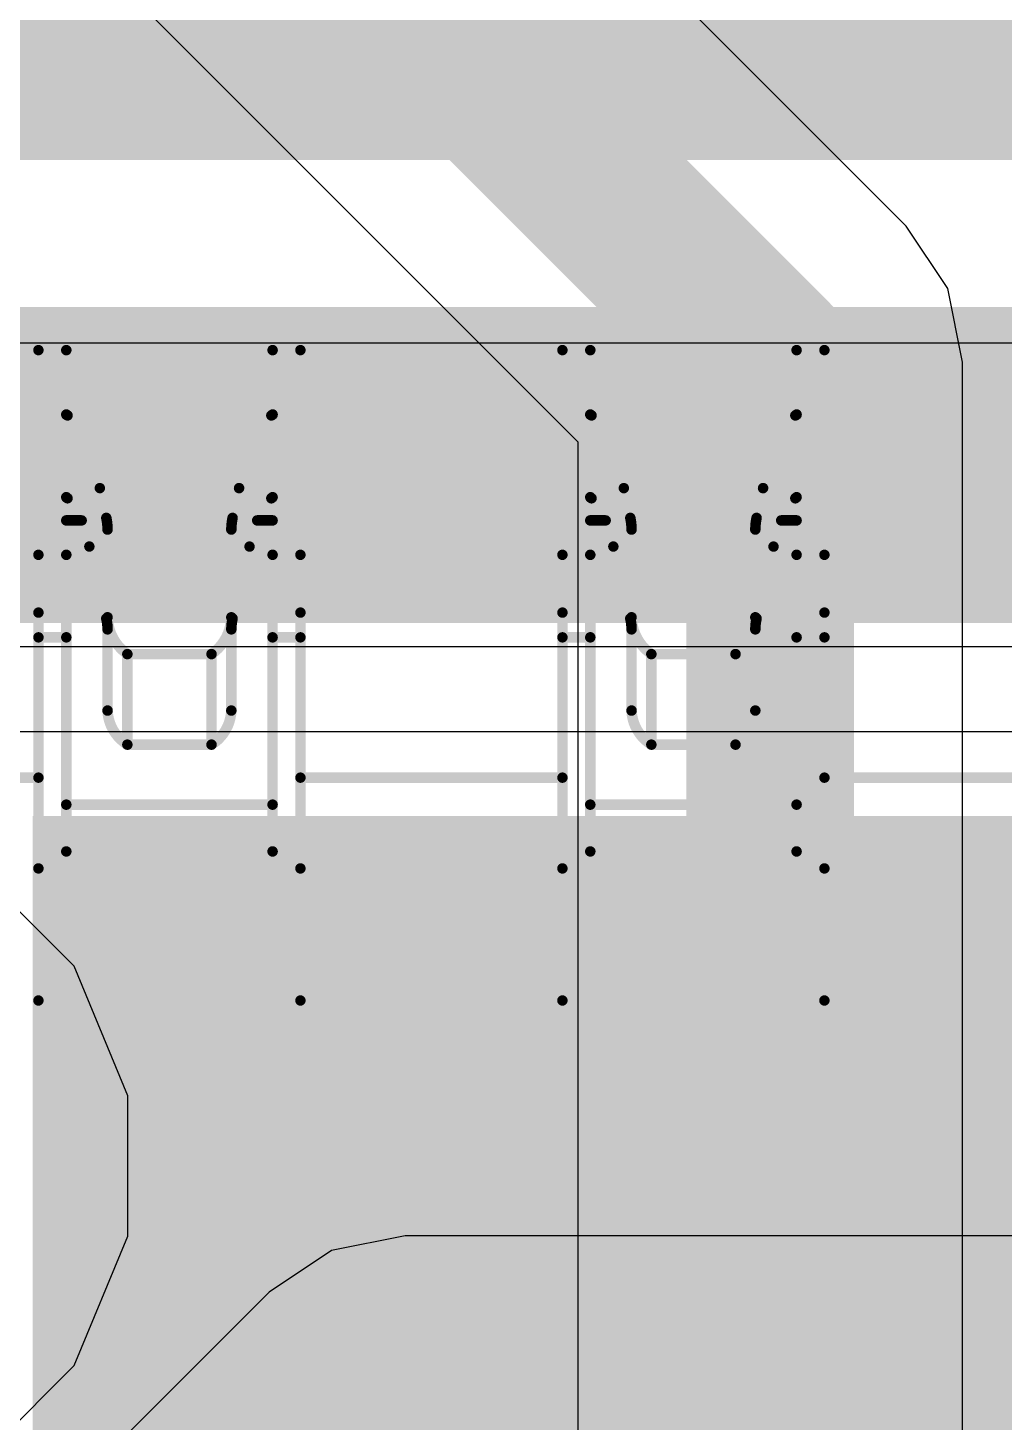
# Model space of a CAD drawing. Header units: inches. Extents: x -11 to 5433, y -4 to 5447.
# Drawn here: x 9.678 to 10.861, y 28.544 to 30.233 of the extents above; entities that cross this region are included whole.
import ezdxf

# ---------------------------------------------------------------- set-up
doc = ezdxf.new("R2010")
doc.units = ezdxf.units.IN
for name, color, linetype in [('Bottom Layer', 5, 'Continuous'), ('Ground', 16, 'Continuous'), ('Mechanical 4', 56, 'Continuous'), ('Power', 76, 'Continuous'), ('Top Layer', 1, 'Continuous'), ('Top Paste', 8, 'Continuous'), ('Top Solder', 216, 'Continuous')]:
    doc.layers.add(name, color=color, linetype=linetype)

# ---------------------------------------------------------------- blocks, each defined once
blk = doc.blocks.new('QTH_030_01_L_D_A_K_TR_157')
at = {"layer": 'Top Layer'}
blk.add_hatch(color=1, dxfattribs=at).paths.add_polyline_path([(0.825, 0.32), (5.525, 0.32), (5.525, -0.32), (0.825, -0.32)])
at = {"layer": 'Top Paste'}
blk.add_hatch(color=8, dxfattribs=at).paths.add_polyline_path([(0.825, 0.32), (5.525, 0.32), (5.525, -0.32), (0.825, -0.32)])
at = {"layer": 'Top Solder'}
blk.add_hatch(color=216, dxfattribs=at).paths.add_polyline_path([(0.7234, 0.4216), (5.6266, 0.4216), (5.6266, -0.4216), (0.7234, -0.4216)])

msp = doc.modelspace()

# ---------------------------------------------------------------- linework, layer by layer
at = {"layer": 'Bottom Layer'}
for p, q in [((5.6124, 29.4837), (14.1753, 29.4837)), ((10.1356, 28.7698), (10.0464, 28.7521)), ((14.7096, 28.7698), (10.1356, 28.7698)), ((10.0464, 28.7521), (9.9707, 28.7016)), ((9.9707, 28.7016), (9.0698, 27.8006))]:
    msp.add_line(p, q, dxfattribs=at)
for points in [[(7.9898, 30.2128, 0.2794, 0.2794, 0), (14.4773, 30.2128, 0.2794, 0.2794, 0)], [(5.3419, 29.7556, 0.2794, 0.2794, 0), (14.288, 29.7556, 0.2794, 0.2794, 0)], [(9.2346, 27.6358, 0.2032, 0.2032, 0), (10.1356, 28.5367, 0.2032, 0.2032, 0)], [(10.1356, 28.5367, 0.2032, 0.2032, 0), (14.8819, 28.5367, 0.2032, 0.2032, 0)]]:
    msp.add_lwpolyline(points, format="xyseb", dxfattribs=at)
msp.add_lwpolyline([(10.0848, 28.5367, 0.1016, 0.1016, 1), (10.1864, 28.5367, 0.1016, 0.1016, 1)], format="xyseb", close=True, dxfattribs=at)
msp.add_lwpolyline([(10.0848, 28.5367, 0.1016, 0.1016, 1), (10.1864, 28.5367, 0.1016, 0.1016, 1)], format="xyseb", close=True, dxfattribs=at)
at = {"layer": 'Ground'}
for p, q in [((21.2601, 29.8514), (8.8643, 29.8514)), ((8.9617, 29.3807), (21.1627, 29.3807))]:
    msp.add_line(p, q, dxfattribs=at)
msp.add_lwpolyline([(8.8643, 29.6161, 0.2076, 0.2076, 0), (21.2601, 29.6161, 0.2076, 0.2076, 0)], format="xyseb", dxfattribs=at)
at = {"layer": 'Mechanical 4'}
for points in [[(9.6912, 29.8429, 0.0127, 0.0127, 0), (10.0087, 29.8429, 0.0127, 0.0127, 0)], [(9.6912, 29.0549, 0.0127, 0.0127, 0), (9.6912, 29.8429, 0.0127, 0.0127, 0)], [(9.7249, 29.2355, 0.0127, 0.0127, 0), (9.7249, 29.8429, 0.0127, 0.0127, 0)], [(9.9749, 29.2355, 0.0127, 0.0127, 0), (9.9749, 29.8429, 0.0127, 0.0127, 0)], [(10.0087, 29.0549, 0.0127, 0.0127, 0), (10.0087, 29.8429, 0.0127, 0.0127, 0)], [(10.3262, 29.8429, 0.0127, 0.0127, 0), (10.6437, 29.8429, 0.0127, 0.0127, 0)], [(10.3262, 29.0549, 0.0127, 0.0127, 0), (10.3262, 29.8429, 0.0127, 0.0127, 0)], [(10.3599, 29.2355, 0.0127, 0.0127, 0), (10.3599, 29.8429, 0.0127, 0.0127, 0)], [(10.6099, 29.2355, 0.0127, 0.0127, 0), (10.6099, 29.8429, 0.0127, 0.0127, 0)], [(10.6437, 29.0549, 0.0127, 0.0127, 0), (10.6437, 29.8429, 0.0127, 0.0127, 0)], [(9.7249, 29.7649, 0.0127, 0.0127, 0), (9.9749, 29.7649, 0.0127, 0.0127, 0)], [(9.725, 29.7646, 0.0127, 0.0127, -0.032605), (9.7249, 29.7647, 0.0127, 0.0127, 0)], [(9.7251, 29.7645, 0.0127, 0.0127, -0.028288), (9.725, 29.7646, 0.0127, 0.0127, 0)], [(9.7252, 29.7645, 0.0127, 0.0127, -0.026751), (9.7251, 29.7645, 0.0127, 0.0127, 0)], [(9.7253, 29.7644, 0.0127, 0.0127, -0.021994), (9.7252, 29.7645, 0.0127, 0.0127, 0)], [(9.7255, 29.7643, 0.0127, 0.0127, -0.016687), (9.7253, 29.7644, 0.0127, 0.0127, 0)], [(9.7257, 29.7642, 0.0127, 0.0127, -0.009376), (9.7255, 29.7643, 0.0127, 0.0127, 0)], [(9.7259, 29.7641, 0.0127, 0.0127, -0.005205), (9.7257, 29.7642, 0.0127, 0.0127, 0)], [(9.7259, 29.7641, 0.0127, 0.0127, 0), (9.7262, 29.7639, 0.0127, 0.0127, 0)], [(9.7262, 29.7639, 0.0127, 0.0127, 0), (9.7264, 29.7638, 0.0127, 0.0127, 0)], [(9.7264, 29.6634, 0.0127, 0.0127, 0), (9.7264, 29.7638, 0.0127, 0.0127, 0)], [(9.7264, 29.7638, 0.0127, 0.0127, -0.179894), (9.7655, 29.6757, 0.0127, 0.0127, 0)], [(9.9343, 29.6757, 0.0127, 0.0127, -0.179894), (9.9734, 29.7638, 0.0127, 0.0127, 0)], [(9.9734, 29.7638, 0.0127, 0.0127, 0), (9.9739, 29.7641, 0.0127, 0.0127, 0)], [(9.9734, 29.6634, 0.0127, 0.0127, 0), (9.9734, 29.7638, 0.0127, 0.0127, 0)], [(9.9739, 29.7641, 0.0127, 0.0127, 0), (9.9741, 29.7642, 0.0127, 0.0127, 0)], [(9.9743, 29.7643, 0.0127, 0.0127, -0.00707), (9.9741, 29.7642, 0.0127, 0.0127, 0)], [(9.9745, 29.7644, 0.0127, 0.0127, -0.012209), (9.9743, 29.7643, 0.0127, 0.0127, 0)], [(9.9747, 29.7645, 0.0127, 0.0127, -0.02262), (9.9745, 29.7644, 0.0127, 0.0127, 0)], [(9.9748, 29.7645, 0.0127, 0.0127, -0.031881), (9.9747, 29.7645, 0.0127, 0.0127, 0)], [(9.9748, 29.7646, 0.0127, 0.0127, -0.037446), (9.9748, 29.7645, 0.0127, 0.0127, 0)], [(9.9749, 29.7647, 0.0127, 0.0127, -0.013234), (9.9749, 29.7647, 0.0127, 0.0127, 0)], [(9.9749, 29.7647, 0.0127, 0.0127, -0.032689), (9.9748, 29.7646, 0.0127, 0.0127, 0)], [(10.3599, 29.7649, 0.0127, 0.0127, 0), (10.6099, 29.7649, 0.0127, 0.0127, 0)], [(10.36, 29.7646, 0.0127, 0.0127, -0.032605), (10.3599, 29.7647, 0.0127, 0.0127, 0)], [(10.3601, 29.7645, 0.0127, 0.0127, -0.028288), (10.36, 29.7646, 0.0127, 0.0127, 0)], [(10.3602, 29.7645, 0.0127, 0.0127, -0.026751), (10.3601, 29.7645, 0.0127, 0.0127, 0)], [(10.3603, 29.7644, 0.0127, 0.0127, -0.021994), (10.3602, 29.7645, 0.0127, 0.0127, 0)], [(10.3605, 29.7643, 0.0127, 0.0127, -0.016687), (10.3603, 29.7644, 0.0127, 0.0127, 0)], [(10.3607, 29.7642, 0.0127, 0.0127, -0.009376), (10.3605, 29.7643, 0.0127, 0.0127, 0)], [(10.3609, 29.7641, 0.0127, 0.0127, -0.005205), (10.3607, 29.7642, 0.0127, 0.0127, 0)], [(10.3609, 29.7641, 0.0127, 0.0127, 0), (10.3612, 29.7639, 0.0127, 0.0127, 0)], [(10.3612, 29.7639, 0.0127, 0.0127, 0), (10.3614, 29.7638, 0.0127, 0.0127, 0)], [(10.3614, 29.6634, 0.0127, 0.0127, 0), (10.3614, 29.7638, 0.0127, 0.0127, 0)], [(10.3614, 29.7638, 0.0127, 0.0127, -0.179894), (10.4005, 29.6757, 0.0127, 0.0127, 0)], [(10.5693, 29.6757, 0.0127, 0.0127, -0.179894), (10.6084, 29.7638, 0.0127, 0.0127, 0)], [(10.6084, 29.7638, 0.0127, 0.0127, 0), (10.6089, 29.7641, 0.0127, 0.0127, 0)], [(10.6084, 29.6634, 0.0127, 0.0127, 0), (10.6084, 29.7638, 0.0127, 0.0127, 0)], [(10.6089, 29.7641, 0.0127, 0.0127, 0), (10.6091, 29.7642, 0.0127, 0.0127, 0)], [(10.6093, 29.7643, 0.0127, 0.0127, -0.00707), (10.6091, 29.7642, 0.0127, 0.0127, 0)], [(10.6095, 29.7644, 0.0127, 0.0127, -0.012209), (10.6093, 29.7643, 0.0127, 0.0127, 0)], [(10.6097, 29.7645, 0.0127, 0.0127, -0.02262), (10.6095, 29.7644, 0.0127, 0.0127, 0)], [(10.6098, 29.7645, 0.0127, 0.0127, -0.031881), (10.6097, 29.7645, 0.0127, 0.0127, 0)], [(10.6098, 29.7646, 0.0127, 0.0127, -0.037446), (10.6098, 29.7645, 0.0127, 0.0127, 0)], [(10.6099, 29.7647, 0.0127, 0.0127, -0.013234), (10.6099, 29.7647, 0.0127, 0.0127, 0)], [(10.6099, 29.7647, 0.0127, 0.0127, -0.032689), (10.6098, 29.7646, 0.0127, 0.0127, 0)], [(9.7655, 29.6757, 0.0127, 0.0127, 0), (9.9343, 29.6757, 0.0127, 0.0127, 0)], [(9.7655, 29.6757, 0.0127, 0.0127, 0), (9.7734, 29.6396, 0.0127, 0.0127, 0)], [(9.9264, 29.6396, 0.0127, 0.0127, 0), (9.9343, 29.6757, 0.0127, 0.0127, 0)], [(10.4005, 29.6757, 0.0127, 0.0127, 0), (10.5693, 29.6757, 0.0127, 0.0127, 0)], [(10.4005, 29.6757, 0.0127, 0.0127, 0), (10.4084, 29.6396, 0.0127, 0.0127, 0)], [(10.5614, 29.6396, 0.0127, 0.0127, 0), (10.5693, 29.6757, 0.0127, 0.0127, 0)], [(9.725, 29.6645, 0.0127, 0.0127, -0.028597), (9.7249, 29.6647, 0.0127, 0.0127, 0)], [(9.7252, 29.6643, 0.0127, 0.0127, -0.054321), (9.725, 29.6645, 0.0127, 0.0127, 0)], [(9.7253, 29.6642, 0.0127, 0.0127, -0.023386), (9.7252, 29.6643, 0.0127, 0.0127, 0)], [(9.7255, 29.6641, 0.0127, 0.0127, -0.018562), (9.7253, 29.6642, 0.0127, 0.0127, 0)], [(9.7257, 29.6639, 0.0127, 0.0127, -0.010737), (9.7255, 29.6641, 0.0127, 0.0127, 0)], [(9.7259, 29.6638, 0.0127, 0.0127, -0.006055), (9.7257, 29.6639, 0.0127, 0.0127, 0)], [(9.7259, 29.6638, 0.0127, 0.0127, 0), (9.7262, 29.6636, 0.0127, 0.0127, 0)], [(9.7262, 29.6636, 0.0127, 0.0127, 0), (9.7264, 29.6634, 0.0127, 0.0127, 0)], [(9.7264, 29.6634, 0.0127, 0.0127, -0.162591), (9.7529, 29.6049, 0.0127, 0.0127, 0)], [(9.9469, 29.6049, 0.0127, 0.0127, -0.162591), (9.9734, 29.6634, 0.0127, 0.0127, 0)], [(9.9734, 29.6634, 0.0127, 0.0127, 0), (9.9739, 29.6638, 0.0127, 0.0127, 0)], [(9.9741, 29.6639, 0.0127, 0.0127, -0.004821), (9.9739, 29.6638, 0.0127, 0.0127, 0)], [(9.9743, 29.664, 0.0127, 0.0127, -0.00812), (9.9741, 29.6639, 0.0127, 0.0127, 0)], [(9.9745, 29.6642, 0.0127, 0.0127, -0.013729), (9.9743, 29.664, 0.0127, 0.0127, 0)], [(9.9747, 29.6643, 0.0127, 0.0127, -0.024462), (9.9745, 29.6642, 0.0127, 0.0127, 0)], [(9.9748, 29.6644, 0.0127, 0.0127, -0.032319), (9.9747, 29.6643, 0.0127, 0.0127, 0)], [(9.9748, 29.6645, 0.0127, 0.0127, -0.035041), (9.9748, 29.6644, 0.0127, 0.0127, 0)], [(9.9749, 29.6647, 0.0127, 0.0127, -0.011022), (9.9749, 29.6646, 0.0127, 0.0127, 0)], [(9.9749, 29.6646, 0.0127, 0.0127, -0.028404), (9.9748, 29.6645, 0.0127, 0.0127, 0)], [(10.36, 29.6645, 0.0127, 0.0127, -0.028597), (10.3599, 29.6647, 0.0127, 0.0127, 0)], [(10.3602, 29.6643, 0.0127, 0.0127, -0.054321), (10.36, 29.6645, 0.0127, 0.0127, 0)], [(10.3603, 29.6642, 0.0127, 0.0127, -0.023386), (10.3602, 29.6643, 0.0127, 0.0127, 0)], [(10.3605, 29.6641, 0.0127, 0.0127, -0.018562), (10.3603, 29.6642, 0.0127, 0.0127, 0)], [(10.3607, 29.6639, 0.0127, 0.0127, -0.010737), (10.3605, 29.6641, 0.0127, 0.0127, 0)], [(10.3609, 29.6638, 0.0127, 0.0127, -0.006055), (10.3607, 29.6639, 0.0127, 0.0127, 0)], [(10.3609, 29.6638, 0.0127, 0.0127, 0), (10.3612, 29.6636, 0.0127, 0.0127, 0)], [(10.3612, 29.6636, 0.0127, 0.0127, 0), (10.3614, 29.6634, 0.0127, 0.0127, 0)], [(10.3614, 29.6634, 0.0127, 0.0127, -0.162591), (10.3879, 29.6049, 0.0127, 0.0127, 0)], [(10.5819, 29.6049, 0.0127, 0.0127, -0.162591), (10.6084, 29.6634, 0.0127, 0.0127, 0)], [(10.6084, 29.6634, 0.0127, 0.0127, 0), (10.6089, 29.6638, 0.0127, 0.0127, 0)], [(10.6091, 29.6639, 0.0127, 0.0127, -0.004821), (10.6089, 29.6638, 0.0127, 0.0127, 0)], [(10.6093, 29.664, 0.0127, 0.0127, -0.00812), (10.6091, 29.6639, 0.0127, 0.0127, 0)], [(10.6095, 29.6642, 0.0127, 0.0127, -0.013729), (10.6093, 29.664, 0.0127, 0.0127, 0)], [(10.6097, 29.6643, 0.0127, 0.0127, -0.024462), (10.6095, 29.6642, 0.0127, 0.0127, 0)], [(10.6098, 29.6644, 0.0127, 0.0127, -0.032319), (10.6097, 29.6643, 0.0127, 0.0127, 0)], [(10.6098, 29.6645, 0.0127, 0.0127, -0.035041), (10.6098, 29.6644, 0.0127, 0.0127, 0)], [(10.6099, 29.6647, 0.0127, 0.0127, -0.011022), (10.6099, 29.6646, 0.0127, 0.0127, 0)], [(10.6099, 29.6646, 0.0127, 0.0127, -0.028404), (10.6098, 29.6645, 0.0127, 0.0127, 0)], [(9.7249, 29.6366, 0.0127, 0.0127, 0), (9.7436, 29.6366, 0.0127, 0.0127, 0)], [(9.7734, 29.5177, 0.0127, 0.0127, 0), (9.7734, 29.6396, 0.0127, 0.0127, 0)], [(9.7734, 29.6396, 0.0127, 0.0127, -0.053658), (9.7749, 29.6255, 0.0127, 0.0127, 0)], [(9.7749, 29.4062, 0.0127, 0.0127, 0), (9.7749, 29.6255, 0.0127, 0.0127, 0)], [(9.9249, 29.6255, 0.0127, 0.0127, -0.053658), (9.9264, 29.6396, 0.0127, 0.0127, 0)], [(9.9249, 29.4062, 0.0127, 0.0127, 0), (9.9249, 29.6255, 0.0127, 0.0127, 0)], [(9.9264, 29.5177, 0.0127, 0.0127, 0), (9.9264, 29.6396, 0.0127, 0.0127, 0)], [(9.9562, 29.6366, 0.0127, 0.0127, 0), (9.9749, 29.6366, 0.0127, 0.0127, 0)], [(10.3599, 29.6366, 0.0127, 0.0127, 0), (10.3786, 29.6366, 0.0127, 0.0127, 0)], [(10.4084, 29.5177, 0.0127, 0.0127, 0), (10.4084, 29.6396, 0.0127, 0.0127, 0)], [(10.4084, 29.6396, 0.0127, 0.0127, -0.053658), (10.4099, 29.6255, 0.0127, 0.0127, 0)], [(10.4099, 29.4062, 0.0127, 0.0127, 0), (10.4099, 29.6255, 0.0127, 0.0127, 0)], [(10.5599, 29.6255, 0.0127, 0.0127, -0.053658), (10.5614, 29.6396, 0.0127, 0.0127, 0)], [(10.5599, 29.4062, 0.0127, 0.0127, 0), (10.5599, 29.6255, 0.0127, 0.0127, 0)], [(10.5614, 29.5177, 0.0127, 0.0127, 0), (10.5614, 29.6396, 0.0127, 0.0127, 0)], [(10.5912, 29.6366, 0.0127, 0.0127, 0), (10.6099, 29.6366, 0.0127, 0.0127, 0)], [(9.6912, 29.5949, 0.0127, 0.0127, 0), (9.7249, 29.5949, 0.0127, 0.0127, 0)], [(9.7529, 29.6049, 0.0127, 0.0127, 0), (9.7734, 29.5177, 0.0127, 0.0127, 0)], [(9.9264, 29.5177, 0.0127, 0.0127, 0), (9.9469, 29.6049, 0.0127, 0.0127, 0)], [(9.9749, 29.5949, 0.0127, 0.0127, 0), (10.0087, 29.5949, 0.0127, 0.0127, 0)], [(10.3262, 29.5949, 0.0127, 0.0127, 0), (10.3599, 29.5949, 0.0127, 0.0127, 0)], [(10.3879, 29.6049, 0.0127, 0.0127, 0), (10.4084, 29.5177, 0.0127, 0.0127, 0)], [(10.5614, 29.5177, 0.0127, 0.0127, 0), (10.5819, 29.6049, 0.0127, 0.0127, 0)], [(10.6099, 29.5949, 0.0127, 0.0127, 0), (10.6437, 29.5949, 0.0127, 0.0127, 0)], [(9.3737, 29.5249, 0.0127, 0.0127, 0), (9.6912, 29.5249, 0.0127, 0.0127, 0)], [(10.0087, 29.5249, 0.0127, 0.0127, 0), (10.3262, 29.5249, 0.0127, 0.0127, 0)], [(10.6437, 29.5249, 0.0127, 0.0127, 0), (10.9612, 29.5249, 0.0127, 0.0127, 0)], [(9.7734, 29.5177, 0.0127, 0.0127, -0.057864), (9.7749, 29.5046, 0.0127, 0.0127, 0)], [(9.7989, 29.4746, 0.0127, 0.0127, -0.23748), (9.7749, 29.5192, 0.0127, 0.0127, 0)], [(9.9249, 29.5192, 0.0127, 0.0127, -0.23748), (9.9009, 29.4746, 0.0127, 0.0127, 0)], [(9.9249, 29.5046, 0.0127, 0.0127, -0.057864), (9.9264, 29.5177, 0.0127, 0.0127, 0)], [(10.4084, 29.5177, 0.0127, 0.0127, -0.057864), (10.4099, 29.5046, 0.0127, 0.0127, 0)], [(10.4339, 29.4746, 0.0127, 0.0127, -0.23748), (10.4099, 29.5192, 0.0127, 0.0127, 0)], [(10.5599, 29.5192, 0.0127, 0.0127, -0.23748), (10.5359, 29.4746, 0.0127, 0.0127, 0)], [(10.5599, 29.5046, 0.0127, 0.0127, -0.057864), (10.5614, 29.5177, 0.0127, 0.0127, 0)], [(9.6912, 29.4949, 0.0127, 0.0127, 0), (9.7249, 29.4949, 0.0127, 0.0127, 0)], [(9.9749, 29.4949, 0.0127, 0.0127, 0), (10.0087, 29.4949, 0.0127, 0.0127, 0)], [(10.3262, 29.4949, 0.0127, 0.0127, 0), (10.3599, 29.4949, 0.0127, 0.0127, 0)], [(10.6099, 29.4949, 0.0127, 0.0127, 0), (10.6437, 29.4949, 0.0127, 0.0127, 0)], [(9.7989, 29.4746, 0.0127, 0.0127, 0), (9.9009, 29.4746, 0.0127, 0.0127, 0)], [(9.7989, 29.3649, 0.0127, 0.0127, 0), (9.7989, 29.4746, 0.0127, 0.0127, 0)], [(9.9009, 29.3649, 0.0127, 0.0127, 0), (9.9009, 29.4746, 0.0127, 0.0127, 0)], [(10.4339, 29.4746, 0.0127, 0.0127, 0), (10.5359, 29.4746, 0.0127, 0.0127, 0)], [(10.4339, 29.3649, 0.0127, 0.0127, 0), (10.4339, 29.4746, 0.0127, 0.0127, 0)], [(10.5359, 29.3649, 0.0127, 0.0127, 0), (10.5359, 29.4746, 0.0127, 0.0127, 0)], [(9.7989, 29.3649, 0.0127, 0.0127, -0.247377), (9.7749, 29.4062, 0.0127, 0.0127, 0)], [(9.9249, 29.4062, 0.0127, 0.0127, -0.247377), (9.9009, 29.3649, 0.0127, 0.0127, 0)], [(10.4339, 29.3649, 0.0127, 0.0127, -0.247377), (10.4099, 29.4062, 0.0127, 0.0127, 0)], [(10.5599, 29.4062, 0.0127, 0.0127, -0.247377), (10.5359, 29.3649, 0.0127, 0.0127, 0)], [(9.7989, 29.3649, 0.0127, 0.0127, 0), (9.9009, 29.3649, 0.0127, 0.0127, 0)], [(10.4339, 29.3649, 0.0127, 0.0127, 0), (10.5359, 29.3649, 0.0127, 0.0127, 0)], [(9.3737, 29.3249, 0.0127, 0.0127, 0), (9.6912, 29.3249, 0.0127, 0.0127, 0)], [(10.0087, 29.3249, 0.0127, 0.0127, 0), (10.3262, 29.3249, 0.0127, 0.0127, 0)], [(10.6437, 29.3249, 0.0127, 0.0127, 0), (10.9612, 29.3249, 0.0127, 0.0127, 0)], [(9.7249, 29.2922, 0.0127, 0.0127, 0), (9.9749, 29.2922, 0.0127, 0.0127, 0)], [(10.3599, 29.2922, 0.0127, 0.0127, 0), (10.6099, 29.2922, 0.0127, 0.0127, 0)], [(9.7249, 29.2355, 0.0127, 0.0127, 0), (9.9749, 29.2355, 0.0127, 0.0127, 0)], [(10.3599, 29.2355, 0.0127, 0.0127, 0), (10.6099, 29.2355, 0.0127, 0.0127, 0)], [(9.6912, 29.2149, 0.0127, 0.0127, 0), (10.0087, 29.2149, 0.0127, 0.0127, 0)], [(10.3262, 29.2149, 0.0127, 0.0127, 0), (10.6437, 29.2149, 0.0127, 0.0127, 0)], [(9.6912, 29.0549, 0.0127, 0.0127, 0), (10.0087, 29.0549, 0.0127, 0.0127, 0)], [(10.3262, 29.0549, 0.0127, 0.0127, 0), (10.6437, 29.0549, 0.0127, 0.0127, 0)]]:
    msp.add_lwpolyline(points, format="xyseb", dxfattribs=at)
for points in [[(9.688, 29.8429, 0.00635, 0.00635, 1), (9.6943, 29.8429, 0.00635, 0.00635, 1)], [(9.688, 29.8429, 0.00635, 0.00635, 1), (9.6943, 29.8429, 0.00635, 0.00635, 1)], [(9.7217, 29.8429, 0.00635, 0.00635, 1), (9.7281, 29.8429, 0.00635, 0.00635, 1)], [(9.9717, 29.8429, 0.00635, 0.00635, 1), (9.9781, 29.8429, 0.00635, 0.00635, 1)], [(10.0055, 29.8429, 0.00635, 0.00635, 1), (10.0118, 29.8429, 0.00635, 0.00635, 1)], [(10.0055, 29.8429, 0.00635, 0.00635, 1), (10.0118, 29.8429, 0.00635, 0.00635, 1)], [(10.323, 29.8429, 0.00635, 0.00635, 1), (10.3293, 29.8429, 0.00635, 0.00635, 1)], [(10.323, 29.8429, 0.00635, 0.00635, 1), (10.3293, 29.8429, 0.00635, 0.00635, 1)], [(10.3567, 29.8429, 0.00635, 0.00635, 1), (10.3631, 29.8429, 0.00635, 0.00635, 1)], [(10.6067, 29.8429, 0.00635, 0.00635, 1), (10.6131, 29.8429, 0.00635, 0.00635, 1)], [(10.6405, 29.8429, 0.00635, 0.00635, 1), (10.6468, 29.8429, 0.00635, 0.00635, 1)], [(10.6405, 29.8429, 0.00635, 0.00635, 1), (10.6468, 29.8429, 0.00635, 0.00635, 1)], [(9.7217, 29.7649, 0.00635, 0.00635, 1), (9.7281, 29.7649, 0.00635, 0.00635, 1)], [(9.7217, 29.7647, 0.00635, 0.00635, 1), (9.7281, 29.7647, 0.00635, 0.00635, 1)], [(9.7218, 29.7646, 0.00635, 0.00635, 1), (9.7282, 29.7646, 0.00635, 0.00635, 1)], [(9.7218, 29.7646, 0.00635, 0.00635, 1), (9.7282, 29.7646, 0.00635, 0.00635, 1)], [(9.7219, 29.7645, 0.00635, 0.00635, 1), (9.7282, 29.7645, 0.00635, 0.00635, 1)], [(9.7219, 29.7645, 0.00635, 0.00635, 1), (9.7282, 29.7645, 0.00635, 0.00635, 1)], [(9.722, 29.7645, 0.00635, 0.00635, 1), (9.7283, 29.7645, 0.00635, 0.00635, 1)], [(9.722, 29.7645, 0.00635, 0.00635, 1), (9.7283, 29.7645, 0.00635, 0.00635, 1)], [(9.7221, 29.7644, 0.00635, 0.00635, 1), (9.7285, 29.7644, 0.00635, 0.00635, 1)], [(9.7221, 29.7644, 0.00635, 0.00635, 1), (9.7285, 29.7644, 0.00635, 0.00635, 1)], [(9.7223, 29.7643, 0.00635, 0.00635, 1), (9.7286, 29.7643, 0.00635, 0.00635, 1)], [(9.7223, 29.7643, 0.00635, 0.00635, 1), (9.7286, 29.7643, 0.00635, 0.00635, 1)], [(9.7225, 29.7642, 0.00635, 0.00635, 1), (9.7288, 29.7642, 0.00635, 0.00635, 1)], [(9.7225, 29.7642, 0.00635, 0.00635, 1), (9.7288, 29.7642, 0.00635, 0.00635, 1)], [(9.7227, 29.7641, 0.00635, 0.00635, 1), (9.7291, 29.7641, 0.00635, 0.00635, 1)], [(9.7227, 29.7641, 0.00635, 0.00635, 1), (9.7291, 29.7641, 0.00635, 0.00635, 1)], [(9.723, 29.7639, 0.00635, 0.00635, 1), (9.7293, 29.7639, 0.00635, 0.00635, 1)], [(9.723, 29.7639, 0.00635, 0.00635, 1), (9.7293, 29.7639, 0.00635, 0.00635, 1)], [(9.7232, 29.7638, 0.00635, 0.00635, 1), (9.7296, 29.7638, 0.00635, 0.00635, 1)], [(9.7232, 29.7638, 0.00635, 0.00635, 1), (9.7296, 29.7638, 0.00635, 0.00635, 1)], [(9.7232, 29.7638, 0.00635, 0.00635, 1), (9.7296, 29.7638, 0.00635, 0.00635, 1)], [(9.9702, 29.7638, 0.00635, 0.00635, 1), (9.9766, 29.7638, 0.00635, 0.00635, 1)], [(9.9702, 29.7638, 0.00635, 0.00635, 1), (9.9766, 29.7638, 0.00635, 0.00635, 1)], [(9.9702, 29.7638, 0.00635, 0.00635, 1), (9.9766, 29.7638, 0.00635, 0.00635, 1)], [(9.9707, 29.7641, 0.00635, 0.00635, 1), (9.9771, 29.7641, 0.00635, 0.00635, 1)], [(9.9707, 29.7641, 0.00635, 0.00635, 1), (9.9771, 29.7641, 0.00635, 0.00635, 1)], [(9.971, 29.7642, 0.00635, 0.00635, 1), (9.9773, 29.7642, 0.00635, 0.00635, 1)], [(9.971, 29.7642, 0.00635, 0.00635, 1), (9.9773, 29.7642, 0.00635, 0.00635, 1)], [(9.9712, 29.7643, 0.00635, 0.00635, 1), (9.9775, 29.7643, 0.00635, 0.00635, 1)], [(9.9712, 29.7643, 0.00635, 0.00635, 1), (9.9775, 29.7643, 0.00635, 0.00635, 1)], [(9.9713, 29.7644, 0.00635, 0.00635, 1), (9.9777, 29.7644, 0.00635, 0.00635, 1)], [(9.9713, 29.7644, 0.00635, 0.00635, 1), (9.9777, 29.7644, 0.00635, 0.00635, 1)], [(9.9715, 29.7645, 0.00635, 0.00635, 1), (9.9778, 29.7645, 0.00635, 0.00635, 1)], [(9.9715, 29.7645, 0.00635, 0.00635, 1), (9.9778, 29.7645, 0.00635, 0.00635, 1)], [(9.9716, 29.7645, 0.00635, 0.00635, 1), (9.9779, 29.7645, 0.00635, 0.00635, 1)], [(9.9716, 29.7645, 0.00635, 0.00635, 1), (9.9779, 29.7645, 0.00635, 0.00635, 1)], [(9.9717, 29.7647, 0.00635, 0.00635, 1), (9.978, 29.7647, 0.00635, 0.00635, 1)], [(9.9717, 29.7647, 0.00635, 0.00635, 1), (9.978, 29.7647, 0.00635, 0.00635, 1)], [(9.9716, 29.7646, 0.00635, 0.00635, 1), (9.978, 29.7646, 0.00635, 0.00635, 1)], [(9.9716, 29.7646, 0.00635, 0.00635, 1), (9.978, 29.7646, 0.00635, 0.00635, 1)], [(9.9717, 29.7649, 0.00635, 0.00635, 1), (9.9781, 29.7649, 0.00635, 0.00635, 1)], [(9.9717, 29.7647, 0.00635, 0.00635, 1), (9.9781, 29.7647, 0.00635, 0.00635, 1)], [(10.3567, 29.7649, 0.00635, 0.00635, 1), (10.3631, 29.7649, 0.00635, 0.00635, 1)], [(10.3567, 29.7647, 0.00635, 0.00635, 1), (10.3631, 29.7647, 0.00635, 0.00635, 1)], [(10.3568, 29.7646, 0.00635, 0.00635, 1), (10.3632, 29.7646, 0.00635, 0.00635, 1)], [(10.3568, 29.7646, 0.00635, 0.00635, 1), (10.3632, 29.7646, 0.00635, 0.00635, 1)], [(10.3569, 29.7645, 0.00635, 0.00635, 1), (10.3632, 29.7645, 0.00635, 0.00635, 1)], [(10.3569, 29.7645, 0.00635, 0.00635, 1), (10.3632, 29.7645, 0.00635, 0.00635, 1)], [(10.357, 29.7645, 0.00635, 0.00635, 1), (10.3633, 29.7645, 0.00635, 0.00635, 1)], [(10.357, 29.7645, 0.00635, 0.00635, 1), (10.3633, 29.7645, 0.00635, 0.00635, 1)], [(10.3571, 29.7644, 0.00635, 0.00635, 1), (10.3635, 29.7644, 0.00635, 0.00635, 1)], [(10.3571, 29.7644, 0.00635, 0.00635, 1), (10.3635, 29.7644, 0.00635, 0.00635, 1)], [(10.3573, 29.7643, 0.00635, 0.00635, 1), (10.3636, 29.7643, 0.00635, 0.00635, 1)], [(10.3573, 29.7643, 0.00635, 0.00635, 1), (10.3636, 29.7643, 0.00635, 0.00635, 1)], [(10.3575, 29.7642, 0.00635, 0.00635, 1), (10.3638, 29.7642, 0.00635, 0.00635, 1)], [(10.3575, 29.7642, 0.00635, 0.00635, 1), (10.3638, 29.7642, 0.00635, 0.00635, 1)], [(10.3577, 29.7641, 0.00635, 0.00635, 1), (10.3641, 29.7641, 0.00635, 0.00635, 1)], [(10.3577, 29.7641, 0.00635, 0.00635, 1), (10.3641, 29.7641, 0.00635, 0.00635, 1)], [(10.358, 29.7639, 0.00635, 0.00635, 1), (10.3643, 29.7639, 0.00635, 0.00635, 1)], [(10.358, 29.7639, 0.00635, 0.00635, 1), (10.3643, 29.7639, 0.00635, 0.00635, 1)], [(10.3582, 29.7638, 0.00635, 0.00635, 1), (10.3646, 29.7638, 0.00635, 0.00635, 1)], [(10.3582, 29.7638, 0.00635, 0.00635, 1), (10.3646, 29.7638, 0.00635, 0.00635, 1)], [(10.3582, 29.7638, 0.00635, 0.00635, 1), (10.3646, 29.7638, 0.00635, 0.00635, 1)], [(10.6052, 29.7638, 0.00635, 0.00635, 1), (10.6116, 29.7638, 0.00635, 0.00635, 1)], [(10.6052, 29.7638, 0.00635, 0.00635, 1), (10.6116, 29.7638, 0.00635, 0.00635, 1)], [(10.6052, 29.7638, 0.00635, 0.00635, 1), (10.6116, 29.7638, 0.00635, 0.00635, 1)], [(10.6057, 29.7641, 0.00635, 0.00635, 1), (10.6121, 29.7641, 0.00635, 0.00635, 1)], [(10.6057, 29.7641, 0.00635, 0.00635, 1), (10.6121, 29.7641, 0.00635, 0.00635, 1)], [(10.606, 29.7642, 0.00635, 0.00635, 1), (10.6123, 29.7642, 0.00635, 0.00635, 1)], [(10.606, 29.7642, 0.00635, 0.00635, 1), (10.6123, 29.7642, 0.00635, 0.00635, 1)], [(10.6062, 29.7643, 0.00635, 0.00635, 1), (10.6125, 29.7643, 0.00635, 0.00635, 1)], [(10.6062, 29.7643, 0.00635, 0.00635, 1), (10.6125, 29.7643, 0.00635, 0.00635, 1)], [(10.6063, 29.7644, 0.00635, 0.00635, 1), (10.6127, 29.7644, 0.00635, 0.00635, 1)], [(10.6063, 29.7644, 0.00635, 0.00635, 1), (10.6127, 29.7644, 0.00635, 0.00635, 1)], [(10.6065, 29.7645, 0.00635, 0.00635, 1), (10.6128, 29.7645, 0.00635, 0.00635, 1)], [(10.6065, 29.7645, 0.00635, 0.00635, 1), (10.6128, 29.7645, 0.00635, 0.00635, 1)], [(10.6066, 29.7645, 0.00635, 0.00635, 1), (10.6129, 29.7645, 0.00635, 0.00635, 1)], [(10.6066, 29.7645, 0.00635, 0.00635, 1), (10.6129, 29.7645, 0.00635, 0.00635, 1)], [(10.6067, 29.7647, 0.00635, 0.00635, 1), (10.613, 29.7647, 0.00635, 0.00635, 1)], [(10.6067, 29.7647, 0.00635, 0.00635, 1), (10.613, 29.7647, 0.00635, 0.00635, 1)], [(10.6066, 29.7646, 0.00635, 0.00635, 1), (10.613, 29.7646, 0.00635, 0.00635, 1)], [(10.6066, 29.7646, 0.00635, 0.00635, 1), (10.613, 29.7646, 0.00635, 0.00635, 1)], [(10.6067, 29.7649, 0.00635, 0.00635, 1), (10.6131, 29.7649, 0.00635, 0.00635, 1)], [(10.6067, 29.7647, 0.00635, 0.00635, 1), (10.6131, 29.7647, 0.00635, 0.00635, 1)], [(9.7624, 29.6757, 0.00635, 0.00635, 1), (9.7687, 29.6757, 0.00635, 0.00635, 1)], [(9.7624, 29.6757, 0.00635, 0.00635, 1), (9.7687, 29.6757, 0.00635, 0.00635, 1)], [(9.7624, 29.6757, 0.00635, 0.00635, 1), (9.7687, 29.6757, 0.00635, 0.00635, 1)], [(9.9311, 29.6757, 0.00635, 0.00635, 1), (9.9375, 29.6757, 0.00635, 0.00635, 1)], [(9.9311, 29.6757, 0.00635, 0.00635, 1), (9.9375, 29.6757, 0.00635, 0.00635, 1)], [(9.9311, 29.6757, 0.00635, 0.00635, 1), (9.9375, 29.6757, 0.00635, 0.00635, 1)], [(10.3974, 29.6757, 0.00635, 0.00635, 1), (10.4037, 29.6757, 0.00635, 0.00635, 1)], [(10.3974, 29.6757, 0.00635, 0.00635, 1), (10.4037, 29.6757, 0.00635, 0.00635, 1)], [(10.3974, 29.6757, 0.00635, 0.00635, 1), (10.4037, 29.6757, 0.00635, 0.00635, 1)], [(10.5661, 29.6757, 0.00635, 0.00635, 1), (10.5725, 29.6757, 0.00635, 0.00635, 1)], [(10.5661, 29.6757, 0.00635, 0.00635, 1), (10.5725, 29.6757, 0.00635, 0.00635, 1)], [(10.5661, 29.6757, 0.00635, 0.00635, 1), (10.5725, 29.6757, 0.00635, 0.00635, 1)], [(9.7217, 29.6647, 0.00635, 0.00635, 1), (9.7281, 29.6647, 0.00635, 0.00635, 1)], [(9.7218, 29.6645, 0.00635, 0.00635, 1), (9.7282, 29.6645, 0.00635, 0.00635, 1)], [(9.7218, 29.6645, 0.00635, 0.00635, 1), (9.7282, 29.6645, 0.00635, 0.00635, 1)], [(9.722, 29.6643, 0.00635, 0.00635, 1), (9.7283, 29.6643, 0.00635, 0.00635, 1)], [(9.722, 29.6643, 0.00635, 0.00635, 1), (9.7283, 29.6643, 0.00635, 0.00635, 1)], [(9.7221, 29.6642, 0.00635, 0.00635, 1), (9.7285, 29.6642, 0.00635, 0.00635, 1)], [(9.7221, 29.6642, 0.00635, 0.00635, 1), (9.7285, 29.6642, 0.00635, 0.00635, 1)], [(9.7223, 29.6641, 0.00635, 0.00635, 1), (9.7286, 29.6641, 0.00635, 0.00635, 1)], [(9.7223, 29.6641, 0.00635, 0.00635, 1), (9.7286, 29.6641, 0.00635, 0.00635, 1)], [(9.7225, 29.6639, 0.00635, 0.00635, 1), (9.7288, 29.6639, 0.00635, 0.00635, 1)], [(9.7225, 29.6639, 0.00635, 0.00635, 1), (9.7288, 29.6639, 0.00635, 0.00635, 1)], [(9.7227, 29.6638, 0.00635, 0.00635, 1), (9.7291, 29.6638, 0.00635, 0.00635, 1)], [(9.7227, 29.6638, 0.00635, 0.00635, 1), (9.7291, 29.6638, 0.00635, 0.00635, 1)], [(9.723, 29.6636, 0.00635, 0.00635, 1), (9.7293, 29.6636, 0.00635, 0.00635, 1)], [(9.723, 29.6636, 0.00635, 0.00635, 1), (9.7293, 29.6636, 0.00635, 0.00635, 1)], [(9.7232, 29.6634, 0.00635, 0.00635, 1), (9.7296, 29.6634, 0.00635, 0.00635, 1)], [(9.7232, 29.6634, 0.00635, 0.00635, 1), (9.7296, 29.6634, 0.00635, 0.00635, 1)], [(9.7232, 29.6634, 0.00635, 0.00635, 1), (9.7296, 29.6634, 0.00635, 0.00635, 1)], [(9.9702, 29.6634, 0.00635, 0.00635, 1), (9.9766, 29.6634, 0.00635, 0.00635, 1)], [(9.9702, 29.6634, 0.00635, 0.00635, 1), (9.9766, 29.6634, 0.00635, 0.00635, 1)], [(9.9702, 29.6634, 0.00635, 0.00635, 1), (9.9766, 29.6634, 0.00635, 0.00635, 1)], [(9.9707, 29.6638, 0.00635, 0.00635, 1), (9.9771, 29.6638, 0.00635, 0.00635, 1)], [(9.9707, 29.6638, 0.00635, 0.00635, 1), (9.9771, 29.6638, 0.00635, 0.00635, 1)], [(9.971, 29.6639, 0.00635, 0.00635, 1), (9.9773, 29.6639, 0.00635, 0.00635, 1)], [(9.971, 29.6639, 0.00635, 0.00635, 1), (9.9773, 29.6639, 0.00635, 0.00635, 1)], [(9.9712, 29.664, 0.00635, 0.00635, 1), (9.9775, 29.664, 0.00635, 0.00635, 1)], [(9.9712, 29.664, 0.00635, 0.00635, 1), (9.9775, 29.664, 0.00635, 0.00635, 1)], [(9.9713, 29.6642, 0.00635, 0.00635, 1), (9.9777, 29.6642, 0.00635, 0.00635, 1)], [(9.9713, 29.6642, 0.00635, 0.00635, 1), (9.9777, 29.6642, 0.00635, 0.00635, 1)], [(9.9715, 29.6643, 0.00635, 0.00635, 1), (9.9778, 29.6643, 0.00635, 0.00635, 1)], [(9.9715, 29.6643, 0.00635, 0.00635, 1), (9.9778, 29.6643, 0.00635, 0.00635, 1)], [(9.9716, 29.6644, 0.00635, 0.00635, 1), (9.9779, 29.6644, 0.00635, 0.00635, 1)], [(9.9716, 29.6644, 0.00635, 0.00635, 1), (9.9779, 29.6644, 0.00635, 0.00635, 1)], [(9.9717, 29.6646, 0.00635, 0.00635, 1), (9.978, 29.6646, 0.00635, 0.00635, 1)], [(9.9717, 29.6646, 0.00635, 0.00635, 1), (9.978, 29.6646, 0.00635, 0.00635, 1)], [(9.9716, 29.6645, 0.00635, 0.00635, 1), (9.978, 29.6645, 0.00635, 0.00635, 1)], [(9.9716, 29.6645, 0.00635, 0.00635, 1), (9.978, 29.6645, 0.00635, 0.00635, 1)], [(9.9717, 29.6647, 0.00635, 0.00635, 1), (9.9781, 29.6647, 0.00635, 0.00635, 1)], [(10.3567, 29.6647, 0.00635, 0.00635, 1), (10.3631, 29.6647, 0.00635, 0.00635, 1)], [(10.3568, 29.6645, 0.00635, 0.00635, 1), (10.3632, 29.6645, 0.00635, 0.00635, 1)], [(10.3568, 29.6645, 0.00635, 0.00635, 1), (10.3632, 29.6645, 0.00635, 0.00635, 1)], [(10.357, 29.6643, 0.00635, 0.00635, 1), (10.3633, 29.6643, 0.00635, 0.00635, 1)], [(10.357, 29.6643, 0.00635, 0.00635, 1), (10.3633, 29.6643, 0.00635, 0.00635, 1)], [(10.3571, 29.6642, 0.00635, 0.00635, 1), (10.3635, 29.6642, 0.00635, 0.00635, 1)], [(10.3571, 29.6642, 0.00635, 0.00635, 1), (10.3635, 29.6642, 0.00635, 0.00635, 1)], [(10.3573, 29.6641, 0.00635, 0.00635, 1), (10.3636, 29.6641, 0.00635, 0.00635, 1)], [(10.3573, 29.6641, 0.00635, 0.00635, 1), (10.3636, 29.6641, 0.00635, 0.00635, 1)], [(10.3575, 29.6639, 0.00635, 0.00635, 1), (10.3638, 29.6639, 0.00635, 0.00635, 1)], [(10.3575, 29.6639, 0.00635, 0.00635, 1), (10.3638, 29.6639, 0.00635, 0.00635, 1)], [(10.3577, 29.6638, 0.00635, 0.00635, 1), (10.3641, 29.6638, 0.00635, 0.00635, 1)], [(10.3577, 29.6638, 0.00635, 0.00635, 1), (10.3641, 29.6638, 0.00635, 0.00635, 1)], [(10.358, 29.6636, 0.00635, 0.00635, 1), (10.3643, 29.6636, 0.00635, 0.00635, 1)], [(10.358, 29.6636, 0.00635, 0.00635, 1), (10.3643, 29.6636, 0.00635, 0.00635, 1)], [(10.3582, 29.6634, 0.00635, 0.00635, 1), (10.3646, 29.6634, 0.00635, 0.00635, 1)], [(10.3582, 29.6634, 0.00635, 0.00635, 1), (10.3646, 29.6634, 0.00635, 0.00635, 1)], [(10.3582, 29.6634, 0.00635, 0.00635, 1), (10.3646, 29.6634, 0.00635, 0.00635, 1)], [(10.6052, 29.6634, 0.00635, 0.00635, 1), (10.6116, 29.6634, 0.00635, 0.00635, 1)], [(10.6052, 29.6634, 0.00635, 0.00635, 1), (10.6116, 29.6634, 0.00635, 0.00635, 1)], [(10.6052, 29.6634, 0.00635, 0.00635, 1), (10.6116, 29.6634, 0.00635, 0.00635, 1)], [(10.6057, 29.6638, 0.00635, 0.00635, 1), (10.6121, 29.6638, 0.00635, 0.00635, 1)], [(10.6057, 29.6638, 0.00635, 0.00635, 1), (10.6121, 29.6638, 0.00635, 0.00635, 1)], [(10.606, 29.6639, 0.00635, 0.00635, 1), (10.6123, 29.6639, 0.00635, 0.00635, 1)], [(10.606, 29.6639, 0.00635, 0.00635, 1), (10.6123, 29.6639, 0.00635, 0.00635, 1)], [(10.6062, 29.664, 0.00635, 0.00635, 1), (10.6125, 29.664, 0.00635, 0.00635, 1)], [(10.6062, 29.664, 0.00635, 0.00635, 1), (10.6125, 29.664, 0.00635, 0.00635, 1)], [(10.6063, 29.6642, 0.00635, 0.00635, 1), (10.6127, 29.6642, 0.00635, 0.00635, 1)], [(10.6063, 29.6642, 0.00635, 0.00635, 1), (10.6127, 29.6642, 0.00635, 0.00635, 1)], [(10.6065, 29.6643, 0.00635, 0.00635, 1), (10.6128, 29.6643, 0.00635, 0.00635, 1)], [(10.6065, 29.6643, 0.00635, 0.00635, 1), (10.6128, 29.6643, 0.00635, 0.00635, 1)], [(10.6066, 29.6644, 0.00635, 0.00635, 1), (10.6129, 29.6644, 0.00635, 0.00635, 1)], [(10.6066, 29.6644, 0.00635, 0.00635, 1), (10.6129, 29.6644, 0.00635, 0.00635, 1)], [(10.6067, 29.6646, 0.00635, 0.00635, 1), (10.613, 29.6646, 0.00635, 0.00635, 1)], [(10.6067, 29.6646, 0.00635, 0.00635, 1), (10.613, 29.6646, 0.00635, 0.00635, 1)], [(10.6066, 29.6645, 0.00635, 0.00635, 1), (10.613, 29.6645, 0.00635, 0.00635, 1)], [(10.6066, 29.6645, 0.00635, 0.00635, 1), (10.613, 29.6645, 0.00635, 0.00635, 1)], [(10.6067, 29.6647, 0.00635, 0.00635, 1), (10.6131, 29.6647, 0.00635, 0.00635, 1)], [(9.7217, 29.6366, 0.00635, 0.00635, 1), (9.7281, 29.6366, 0.00635, 0.00635, 1)], [(9.7404, 29.6366, 0.00635, 0.00635, 1), (9.7467, 29.6366, 0.00635, 0.00635, 1)], [(9.7702, 29.6396, 0.00635, 0.00635, 1), (9.7766, 29.6396, 0.00635, 0.00635, 1)], [(9.7702, 29.6396, 0.00635, 0.00635, 1), (9.7766, 29.6396, 0.00635, 0.00635, 1)], [(9.7702, 29.6396, 0.00635, 0.00635, 1), (9.7766, 29.6396, 0.00635, 0.00635, 1)], [(9.7717, 29.6255, 0.00635, 0.00635, 1), (9.7781, 29.6255, 0.00635, 0.00635, 1)], [(9.7717, 29.6255, 0.00635, 0.00635, 1), (9.7781, 29.6255, 0.00635, 0.00635, 1)], [(9.9217, 29.6255, 0.00635, 0.00635, 1), (9.9281, 29.6255, 0.00635, 0.00635, 1)], [(9.9217, 29.6255, 0.00635, 0.00635, 1), (9.9281, 29.6255, 0.00635, 0.00635, 1)], [(9.9232, 29.6396, 0.00635, 0.00635, 1), (9.9296, 29.6396, 0.00635, 0.00635, 1)], [(9.9232, 29.6396, 0.00635, 0.00635, 1), (9.9296, 29.6396, 0.00635, 0.00635, 1)], [(9.9232, 29.6396, 0.00635, 0.00635, 1), (9.9296, 29.6396, 0.00635, 0.00635, 1)], [(9.9531, 29.6366, 0.00635, 0.00635, 1), (9.9594, 29.6366, 0.00635, 0.00635, 1)], [(9.9717, 29.6366, 0.00635, 0.00635, 1), (9.9781, 29.6366, 0.00635, 0.00635, 1)], [(10.3567, 29.6366, 0.00635, 0.00635, 1), (10.3631, 29.6366, 0.00635, 0.00635, 1)], [(10.3754, 29.6366, 0.00635, 0.00635, 1), (10.3817, 29.6366, 0.00635, 0.00635, 1)], [(10.4052, 29.6396, 0.00635, 0.00635, 1), (10.4116, 29.6396, 0.00635, 0.00635, 1)], [(10.4052, 29.6396, 0.00635, 0.00635, 1), (10.4116, 29.6396, 0.00635, 0.00635, 1)], [(10.4052, 29.6396, 0.00635, 0.00635, 1), (10.4116, 29.6396, 0.00635, 0.00635, 1)], [(10.4067, 29.6255, 0.00635, 0.00635, 1), (10.4131, 29.6255, 0.00635, 0.00635, 1)], [(10.4067, 29.6255, 0.00635, 0.00635, 1), (10.4131, 29.6255, 0.00635, 0.00635, 1)], [(10.5567, 29.6255, 0.00635, 0.00635, 1), (10.5631, 29.6255, 0.00635, 0.00635, 1)], [(10.5567, 29.6255, 0.00635, 0.00635, 1), (10.5631, 29.6255, 0.00635, 0.00635, 1)], [(10.5582, 29.6396, 0.00635, 0.00635, 1), (10.5646, 29.6396, 0.00635, 0.00635, 1)], [(10.5582, 29.6396, 0.00635, 0.00635, 1), (10.5646, 29.6396, 0.00635, 0.00635, 1)], [(10.5582, 29.6396, 0.00635, 0.00635, 1), (10.5646, 29.6396, 0.00635, 0.00635, 1)], [(10.5881, 29.6366, 0.00635, 0.00635, 1), (10.5944, 29.6366, 0.00635, 0.00635, 1)], [(10.6067, 29.6366, 0.00635, 0.00635, 1), (10.6131, 29.6366, 0.00635, 0.00635, 1)], [(9.688, 29.5949, 0.00635, 0.00635, 1), (9.6943, 29.5949, 0.00635, 0.00635, 1)], [(9.7217, 29.5949, 0.00635, 0.00635, 1), (9.7281, 29.5949, 0.00635, 0.00635, 1)], [(9.7497, 29.6049, 0.00635, 0.00635, 1), (9.756, 29.6049, 0.00635, 0.00635, 1)], [(9.7497, 29.6049, 0.00635, 0.00635, 1), (9.756, 29.6049, 0.00635, 0.00635, 1)], [(9.9438, 29.6049, 0.00635, 0.00635, 1), (9.9501, 29.6049, 0.00635, 0.00635, 1)], [(9.9438, 29.6049, 0.00635, 0.00635, 1), (9.9501, 29.6049, 0.00635, 0.00635, 1)], [(9.9717, 29.5949, 0.00635, 0.00635, 1), (9.9781, 29.5949, 0.00635, 0.00635, 1)], [(10.0055, 29.5949, 0.00635, 0.00635, 1), (10.0118, 29.5949, 0.00635, 0.00635, 1)], [(10.323, 29.5949, 0.00635, 0.00635, 1), (10.3293, 29.5949, 0.00635, 0.00635, 1)], [(10.3567, 29.5949, 0.00635, 0.00635, 1), (10.3631, 29.5949, 0.00635, 0.00635, 1)], [(10.3847, 29.6049, 0.00635, 0.00635, 1), (10.391, 29.6049, 0.00635, 0.00635, 1)], [(10.3847, 29.6049, 0.00635, 0.00635, 1), (10.391, 29.6049, 0.00635, 0.00635, 1)], [(10.5788, 29.6049, 0.00635, 0.00635, 1), (10.5851, 29.6049, 0.00635, 0.00635, 1)], [(10.5788, 29.6049, 0.00635, 0.00635, 1), (10.5851, 29.6049, 0.00635, 0.00635, 1)], [(10.6067, 29.5949, 0.00635, 0.00635, 1), (10.6131, 29.5949, 0.00635, 0.00635, 1)], [(10.6405, 29.5949, 0.00635, 0.00635, 1), (10.6468, 29.5949, 0.00635, 0.00635, 1)], [(9.688, 29.5249, 0.00635, 0.00635, 1), (9.6943, 29.5249, 0.00635, 0.00635, 1)], [(10.0055, 29.5249, 0.00635, 0.00635, 1), (10.0118, 29.5249, 0.00635, 0.00635, 1)], [(10.323, 29.5249, 0.00635, 0.00635, 1), (10.3293, 29.5249, 0.00635, 0.00635, 1)], [(10.6405, 29.5249, 0.00635, 0.00635, 1), (10.6468, 29.5249, 0.00635, 0.00635, 1)], [(9.7702, 29.5177, 0.00635, 0.00635, 1), (9.7766, 29.5177, 0.00635, 0.00635, 1)], [(9.7702, 29.5177, 0.00635, 0.00635, 1), (9.7766, 29.5177, 0.00635, 0.00635, 1)], [(9.7702, 29.5177, 0.00635, 0.00635, 1), (9.7766, 29.5177, 0.00635, 0.00635, 1)], [(9.7717, 29.5192, 0.00635, 0.00635, 1), (9.7781, 29.5192, 0.00635, 0.00635, 1)], [(9.9217, 29.5192, 0.00635, 0.00635, 1), (9.9281, 29.5192, 0.00635, 0.00635, 1)], [(9.9232, 29.5177, 0.00635, 0.00635, 1), (9.9296, 29.5177, 0.00635, 0.00635, 1)], [(9.9232, 29.5177, 0.00635, 0.00635, 1), (9.9296, 29.5177, 0.00635, 0.00635, 1)], [(9.9232, 29.5177, 0.00635, 0.00635, 1), (9.9296, 29.5177, 0.00635, 0.00635, 1)], [(10.4052, 29.5177, 0.00635, 0.00635, 1), (10.4116, 29.5177, 0.00635, 0.00635, 1)], [(10.4052, 29.5177, 0.00635, 0.00635, 1), (10.4116, 29.5177, 0.00635, 0.00635, 1)], [(10.4052, 29.5177, 0.00635, 0.00635, 1), (10.4116, 29.5177, 0.00635, 0.00635, 1)], [(10.4067, 29.5192, 0.00635, 0.00635, 1), (10.4131, 29.5192, 0.00635, 0.00635, 1)], [(10.5567, 29.5192, 0.00635, 0.00635, 1), (10.5631, 29.5192, 0.00635, 0.00635, 1)], [(10.5582, 29.5177, 0.00635, 0.00635, 1), (10.5646, 29.5177, 0.00635, 0.00635, 1)], [(10.5582, 29.5177, 0.00635, 0.00635, 1), (10.5646, 29.5177, 0.00635, 0.00635, 1)], [(10.5582, 29.5177, 0.00635, 0.00635, 1), (10.5646, 29.5177, 0.00635, 0.00635, 1)], [(9.688, 29.4949, 0.00635, 0.00635, 1), (9.6943, 29.4949, 0.00635, 0.00635, 1)], [(9.7217, 29.4949, 0.00635, 0.00635, 1), (9.7281, 29.4949, 0.00635, 0.00635, 1)], [(9.7717, 29.5046, 0.00635, 0.00635, 1), (9.7781, 29.5046, 0.00635, 0.00635, 1)], [(9.9217, 29.5046, 0.00635, 0.00635, 1), (9.9281, 29.5046, 0.00635, 0.00635, 1)], [(9.9717, 29.4949, 0.00635, 0.00635, 1), (9.9781, 29.4949, 0.00635, 0.00635, 1)], [(10.0055, 29.4949, 0.00635, 0.00635, 1), (10.0118, 29.4949, 0.00635, 0.00635, 1)], [(10.323, 29.4949, 0.00635, 0.00635, 1), (10.3293, 29.4949, 0.00635, 0.00635, 1)], [(10.3567, 29.4949, 0.00635, 0.00635, 1), (10.3631, 29.4949, 0.00635, 0.00635, 1)], [(10.4067, 29.5046, 0.00635, 0.00635, 1), (10.4131, 29.5046, 0.00635, 0.00635, 1)], [(10.5567, 29.5046, 0.00635, 0.00635, 1), (10.5631, 29.5046, 0.00635, 0.00635, 1)], [(10.6067, 29.4949, 0.00635, 0.00635, 1), (10.6131, 29.4949, 0.00635, 0.00635, 1)], [(10.6405, 29.4949, 0.00635, 0.00635, 1), (10.6468, 29.4949, 0.00635, 0.00635, 1)], [(9.7957, 29.4746, 0.00635, 0.00635, 1), (9.8021, 29.4746, 0.00635, 0.00635, 1)], [(9.7957, 29.4746, 0.00635, 0.00635, 1), (9.8021, 29.4746, 0.00635, 0.00635, 1)], [(9.7957, 29.4746, 0.00635, 0.00635, 1), (9.8021, 29.4746, 0.00635, 0.00635, 1)], [(9.8977, 29.4746, 0.00635, 0.00635, 1), (9.9041, 29.4746, 0.00635, 0.00635, 1)], [(9.8977, 29.4746, 0.00635, 0.00635, 1), (9.9041, 29.4746, 0.00635, 0.00635, 1)], [(9.8977, 29.4746, 0.00635, 0.00635, 1), (9.9041, 29.4746, 0.00635, 0.00635, 1)], [(10.4307, 29.4746, 0.00635, 0.00635, 1), (10.4371, 29.4746, 0.00635, 0.00635, 1)], [(10.4307, 29.4746, 0.00635, 0.00635, 1), (10.4371, 29.4746, 0.00635, 0.00635, 1)], [(10.4307, 29.4746, 0.00635, 0.00635, 1), (10.4371, 29.4746, 0.00635, 0.00635, 1)], [(10.5327, 29.4746, 0.00635, 0.00635, 1), (10.5391, 29.4746, 0.00635, 0.00635, 1)], [(10.5327, 29.4746, 0.00635, 0.00635, 1), (10.5391, 29.4746, 0.00635, 0.00635, 1)], [(10.5327, 29.4746, 0.00635, 0.00635, 1), (10.5391, 29.4746, 0.00635, 0.00635, 1)], [(9.7717, 29.4062, 0.00635, 0.00635, 1), (9.7781, 29.4062, 0.00635, 0.00635, 1)], [(9.7717, 29.4062, 0.00635, 0.00635, 1), (9.7781, 29.4062, 0.00635, 0.00635, 1)], [(9.9217, 29.4062, 0.00635, 0.00635, 1), (9.9281, 29.4062, 0.00635, 0.00635, 1)], [(9.9217, 29.4062, 0.00635, 0.00635, 1), (9.9281, 29.4062, 0.00635, 0.00635, 1)], [(10.4067, 29.4062, 0.00635, 0.00635, 1), (10.4131, 29.4062, 0.00635, 0.00635, 1)], [(10.4067, 29.4062, 0.00635, 0.00635, 1), (10.4131, 29.4062, 0.00635, 0.00635, 1)], [(10.5567, 29.4062, 0.00635, 0.00635, 1), (10.5631, 29.4062, 0.00635, 0.00635, 1)], [(10.5567, 29.4062, 0.00635, 0.00635, 1), (10.5631, 29.4062, 0.00635, 0.00635, 1)], [(9.7957, 29.3649, 0.00635, 0.00635, 1), (9.8021, 29.3649, 0.00635, 0.00635, 1)], [(9.7957, 29.3649, 0.00635, 0.00635, 1), (9.8021, 29.3649, 0.00635, 0.00635, 1)], [(9.7957, 29.3649, 0.00635, 0.00635, 1), (9.8021, 29.3649, 0.00635, 0.00635, 1)], [(9.8977, 29.3649, 0.00635, 0.00635, 1), (9.9041, 29.3649, 0.00635, 0.00635, 1)], [(9.8977, 29.3649, 0.00635, 0.00635, 1), (9.9041, 29.3649, 0.00635, 0.00635, 1)], [(9.8977, 29.3649, 0.00635, 0.00635, 1), (9.9041, 29.3649, 0.00635, 0.00635, 1)], [(10.4307, 29.3649, 0.00635, 0.00635, 1), (10.4371, 29.3649, 0.00635, 0.00635, 1)], [(10.4307, 29.3649, 0.00635, 0.00635, 1), (10.4371, 29.3649, 0.00635, 0.00635, 1)], [(10.4307, 29.3649, 0.00635, 0.00635, 1), (10.4371, 29.3649, 0.00635, 0.00635, 1)], [(10.5327, 29.3649, 0.00635, 0.00635, 1), (10.5391, 29.3649, 0.00635, 0.00635, 1)], [(10.5327, 29.3649, 0.00635, 0.00635, 1), (10.5391, 29.3649, 0.00635, 0.00635, 1)], [(10.5327, 29.3649, 0.00635, 0.00635, 1), (10.5391, 29.3649, 0.00635, 0.00635, 1)], [(9.688, 29.3249, 0.00635, 0.00635, 1), (9.6943, 29.3249, 0.00635, 0.00635, 1)], [(10.0055, 29.3249, 0.00635, 0.00635, 1), (10.0118, 29.3249, 0.00635, 0.00635, 1)], [(10.323, 29.3249, 0.00635, 0.00635, 1), (10.3293, 29.3249, 0.00635, 0.00635, 1)], [(10.6405, 29.3249, 0.00635, 0.00635, 1), (10.6468, 29.3249, 0.00635, 0.00635, 1)], [(9.7217, 29.2922, 0.00635, 0.00635, 1), (9.7281, 29.2922, 0.00635, 0.00635, 1)], [(9.9717, 29.2922, 0.00635, 0.00635, 1), (9.9781, 29.2922, 0.00635, 0.00635, 1)], [(10.3567, 29.2922, 0.00635, 0.00635, 1), (10.3631, 29.2922, 0.00635, 0.00635, 1)], [(10.6067, 29.2922, 0.00635, 0.00635, 1), (10.6131, 29.2922, 0.00635, 0.00635, 1)], [(9.7217, 29.2355, 0.00635, 0.00635, 1), (9.7281, 29.2355, 0.00635, 0.00635, 1)], [(9.7217, 29.2355, 0.00635, 0.00635, 1), (9.7281, 29.2355, 0.00635, 0.00635, 1)], [(9.9717, 29.2355, 0.00635, 0.00635, 1), (9.9781, 29.2355, 0.00635, 0.00635, 1)], [(9.9717, 29.2355, 0.00635, 0.00635, 1), (9.9781, 29.2355, 0.00635, 0.00635, 1)], [(10.3567, 29.2355, 0.00635, 0.00635, 1), (10.3631, 29.2355, 0.00635, 0.00635, 1)], [(10.3567, 29.2355, 0.00635, 0.00635, 1), (10.3631, 29.2355, 0.00635, 0.00635, 1)], [(10.6067, 29.2355, 0.00635, 0.00635, 1), (10.6131, 29.2355, 0.00635, 0.00635, 1)], [(10.6067, 29.2355, 0.00635, 0.00635, 1), (10.6131, 29.2355, 0.00635, 0.00635, 1)], [(9.688, 29.2149, 0.00635, 0.00635, 1), (9.6943, 29.2149, 0.00635, 0.00635, 1)], [(10.0055, 29.2149, 0.00635, 0.00635, 1), (10.0118, 29.2149, 0.00635, 0.00635, 1)], [(10.323, 29.2149, 0.00635, 0.00635, 1), (10.3293, 29.2149, 0.00635, 0.00635, 1)], [(10.6405, 29.2149, 0.00635, 0.00635, 1), (10.6468, 29.2149, 0.00635, 0.00635, 1)], [(9.688, 29.0549, 0.00635, 0.00635, 1), (9.6943, 29.0549, 0.00635, 0.00635, 1)], [(9.688, 29.0549, 0.00635, 0.00635, 1), (9.6943, 29.0549, 0.00635, 0.00635, 1)], [(10.0055, 29.0549, 0.00635, 0.00635, 1), (10.0118, 29.0549, 0.00635, 0.00635, 1)], [(10.0055, 29.0549, 0.00635, 0.00635, 1), (10.0118, 29.0549, 0.00635, 0.00635, 1)], [(10.323, 29.0549, 0.00635, 0.00635, 1), (10.3293, 29.0549, 0.00635, 0.00635, 1)], [(10.323, 29.0549, 0.00635, 0.00635, 1), (10.3293, 29.0549, 0.00635, 0.00635, 1)], [(10.6405, 29.0549, 0.00635, 0.00635, 1), (10.6468, 29.0549, 0.00635, 0.00635, 1)], [(10.6405, 29.0549, 0.00635, 0.00635, 1), (10.6468, 29.0549, 0.00635, 0.00635, 1)]]:
    msp.add_lwpolyline(points, format="xyseb", close=True, dxfattribs=at)
at = {"layer": 'Power'}
for p, q in [((10.7428, 29.9932), (10.039, 30.697)), ((9.7094, 30.3674), (10.3449, 29.7319)), ((10.7933, 29.9176), (10.7428, 29.9932)), ((10.8111, 29.8284), (10.7933, 29.9176)), ((10.8111, 28.2448), (10.8111, 29.8284)), ((10.3449, 29.7319), (10.3449, 28.2448)), ((9.7346, 29.0963), (9.6145, 29.2164)), ((9.7996, 28.9393), (9.7346, 29.0963)), ((9.7996, 28.7695), (9.7996, 28.9393)), ((9.7346, 28.6125), (9.7996, 28.7695)), ((9.6145, 28.4924), (9.7346, 28.6125))]:
    msp.add_line(p, q, dxfattribs=at)
for points in [[(9.6156, 30.7907, 0.2032, 0.2032, 0), (10.578, 29.8284, 0.2032, 0.2032, 0)], [(10.578, 27.6358, 0.2032, 0.2032, 0), (10.578, 29.8284, 0.2032, 0.2032, 0)]]:
    msp.add_lwpolyline(points, format="xyseb", dxfattribs=at)
msp.add_lwpolyline([(10.5272, 29.8284, 0.1016, 0.1016, 1), (10.6288, 29.8284, 0.1016, 0.1016, 1)], format="xyseb", close=True, dxfattribs=at)
msp.add_lwpolyline([(10.5272, 29.8284, 0.1016, 0.1016, 1), (10.6288, 29.8284, 0.1016, 0.1016, 1)], format="xyseb", close=True, dxfattribs=at)
at = {"layer": 'Top Layer'}
msp.add_line((5.6124, 29.4837), (14.07, 29.4837), dxfattribs=at)
for points in [[(5.3419, 30.2128, 0.2794, 0.2794, 0), (13.8806, 30.2128, 0.2794, 0.2794, 0)], [(5.3419, 29.7556, 0.2794, 0.2794, 0), (14.07, 29.7556, 0.2794, 0.2794, 0)]]:
    msp.add_lwpolyline(points, format="xyseb", dxfattribs=at)

# ---------------------------------------------------------------- block references
at = {"rotation": 180}
msp.add_blockref('QTH_030_01_L_D_A_K_TR_157', (15.3106, 28.8567), dxfattribs=at)

doc.saveas('drawing.dxf')
